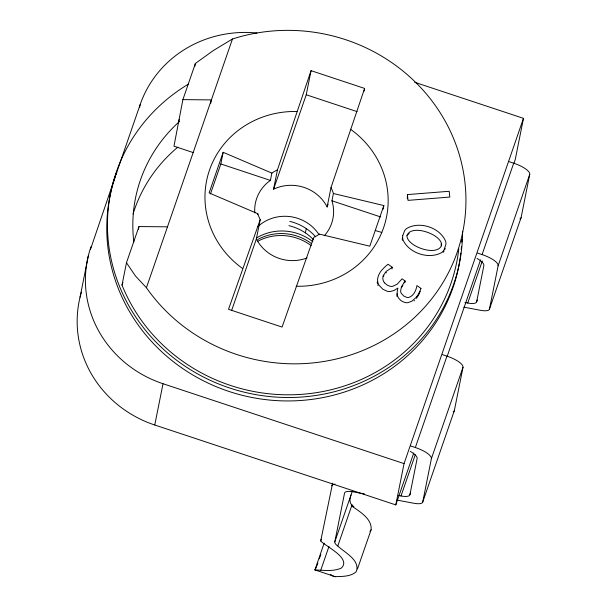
<?xml version="1.0" encoding="UTF-8"?>
<svg xmlns="http://www.w3.org/2000/svg" width="607" height="607" viewBox="0 0 607 607"><rect width="100%" height="100%" fill="white"/><g stroke="black" fill="none" stroke-linecap="round" stroke-linejoin="round"><path stroke-width="0.91" d="M396.781 293.742L396.91 296.368M80.041 297.225L88.296 255.934M90.466 249.416L115.603 175.59M139.64 107.249L140.194 104.495A112.948 107.356 11.3 0 1 257.004 33.021M458.786 248.855A175.066 166.401 11.3 0 1 307.931 393.768A175.066 166.401 11.3 0 1 122.007 285.085L126.476 262.717L138.98 226.555L167.479 226.836M138.442 229.241L138.98 226.555M193.345 152.615L173.966 146.196L182.889 99.624L195.393 63.462L213.323 50.548L232.458 38.992A175.066 166.401 11.3 0 1 450.28 131.066A175.066 166.401 11.3 0 1 376.575 344.146A175.066 166.401 11.3 0 1 146.416 287.733L135.376 275.889L126.476 262.717M194.862 66.148L195.393 63.462M210.652 103.569L211.388 99.897L182.889 99.624M413.746 453.027L395.794 504.903L154.762 425.014L163.017 383.723A112.948 107.356 11.3 0 1 91.02 246.67M210.447 193.997L220.834 163.973L223.164 152.304L271.868 173.109A39.531 37.535 10.8 0 1 277.437 169.861L311.05 70.67L364.617 88.425L330.997 187.616L327.135 206.957A39.531 37.573 11.3 0 0 275.616 188.299L273.567 189.209L277.437 169.861M257.634 214.635L257.816 213.725L209.119 192.92L223.164 152.304M231.707 310.238L256.359 238.953L260.228 219.613L259.606 218.338A39.531 37.588 11.1 0 1 257.816 213.725M254.803 212.936A39.531 37.573 11.3 0 1 270.411 180.408L271.868 173.109M273.567 189.209L306.239 94.76L311.05 70.67M305.382 232.876L306.247 228.573M313.303 239.78L313.546 238.574M319.267 234.575L319.358 234.12L369.807 246.184L383.852 205.561L333.41 193.504A39.531 37.566 11.5 0 0 331.619 188.891L330.997 187.616M324.297 235.766A39.531 37.573 11.3 0 0 331.946 200.803L333.41 193.504M364.056 91.209L364.428 89.35M383.138 209.157L383.852 205.561M364.595 493.969L353.449 491.867A14.12 4.348 19.1 0 0 344.541 493.134L334.798 541.892A14.12 4.348 19.1 0 0 337.788 546.004C344.556 552.529 360.854 560.352 356.142 571.802C350.489 576.764 342.28 576.392 335.201 576.65L314.934 569.935C323.364 570.17 333.144 571.84 341.384 568.046C351.628 558.22 325.451 546.33 320.701 540.974L332.644 483.172M391.955 268.977L392.297 267.255L388.055 264.22A64.661 61.459 11.3 0 0 384.481 267.292L381.795 270.085A24.576 23.354 11.3 0 0 380.263 272.111L378.54 275.29L377.691 278.423A12.087 11.487 11.3 0 0 377.706 281.511L377.812 282.103A10.782 10.243 11.3 0 0 379.178 285.449L382.896 289.258L387.425 291.337A9.302 8.839 11.3 0 0 390.202 291.512L393.996 290.503L397.881 288.067L397.122 292.028L397.676 296.239A9.188 8.733 11.3 0 0 398.814 298.378L400.552 300.222A12.436 11.821 11.3 0 0 402.221 301.398L405.119 302.552A7.815 7.428 11.3 0 0 408.063 302.635L412.001 301.095L415.787 297.733A28.256 26.86 11.3 0 0 416.713 296.603M407.411 194.589L408.033 200.371L449.81 197.07L449.195 191.288L407.411 194.589L407.335 198.785M404.816 282.756L405.165 281.033L402.062 278.818L397.183 284.197L392.683 286.322A6.958 6.616 11.3 0 1 389.975 286.246L387.274 285.153L384.451 282.779M395.794 504.903L404.05 463.611L523.477 118.342L414.657 82.271M398.215 495.456L401.007 495.98A14.12 4.348 19.1 0 0 409.907 494.72L417.13 458.581A18.073 5.569 19.1 0 0 410.294 451.403M397.107 500.1L413.83 503.256A14.12 4.348 19.1 0 0 422.738 501.997L431.38 458.717L462.997 367.326A18.073 5.569 19.1 0 0 446.957 356.142L442.457 354.647M422.738 501.997L454.347 410.598L462.997 367.326M464.954 302.514L467.747 303.037A14.12 4.348 19.1 0 0 476.647 301.778L483.87 265.638A18.073 5.569 19.1 0 0 477.034 258.461M523.477 118.342L515.229 159.633L513.992 163.215M463.847 307.157L480.569 310.314A14.12 4.348 19.1 0 0 489.477 309.046L498.119 265.775L529.736 174.384A18.073 5.569 19.1 0 0 513.697 163.192L509.197 161.705M489.477 309.046L521.087 217.655L529.736 174.384M357.455 569.009L371.089 529.797C372.311 518.962 359.723 511.595 352.128 506.321M445.181 248.331L444.673 249.803M352.219 491.336A14.12 0.561 -71.7 0 0 351.021 494.993C349.92 498.18 349.093 502.33 351.749 505.001M115.907 174.702L140.194 104.495M122.007 285.085L122.918 282.437M178.42 121.984L179.331 119.344M146.416 287.733L232.458 38.992M260.228 219.613L228.505 309.312L282.065 327.067L313.789 237.367A39.531 37.619 11.8 0 0 319.358 234.12M327.135 206.957L328.061 204.286M320.701 540.974L321.315 539.206M314.98 569.7L324.146 543.204M319.965 557.097L320.83 554.608M320.746 570.231L328.994 546.391M334.798 541.892L351.021 494.993M337.788 546.004L351.916 505.176M431.38 458.717A18.073 5.569 19.1 0 0 415.34 447.534L446.957 356.142M498.119 265.775A18.073 5.569 19.1 0 0 482.079 254.591L513.697 163.192M447.162 356.423L480.577 259.819M401.007 495.98L415.264 454.764M467.747 303.037L482.315 260.927M409.907 494.72L410.529 492.93M476.647 301.778L477.269 299.979M383.283 275.563L386.029 271.557L392.297 267.255M383.267 276.511L383.92 275.35M401.599 287.415L402.889 285.336M443.998 251.154L443.611 251.784A11.343 10.782 11.3 0 1 443.178 252.383M369.944 531.451L371.089 529.797M405.165 281.033L401.455 286.679L400.605 291.148A6.404 6.085 11.3 0 0 401.348 293.447L403.822 296.072L407.009 297.468A4.924 4.681 11.3 0 0 408.86 297.407C413.845 295.814 416.099 290.305 416.956 285.563L420.977 288.431M407.775 234.727L409.11 233.422M414.042 300.928L414.513 300.465M386.052 272.938L386.454 272.596M375.255 230.531L381.811 232.435M306.239 94.76L357.121 111.627M220.834 163.973L270.411 180.408M331.946 200.803L380.635 216.942M477.588 253.096L482.079 254.591M410.848 446.046L415.34 447.534M163.017 383.723L404.05 463.611M331.968 575.436L331.392 575.133M331.202 575.026L330.42 574.563M404.042 282.202L404.626 282.619M441.114 244.029L441.372 245.858M377.471 283.826L377.364 283.226A12.087 11.487 11.3 0 1 377.25 282.005M462.58 231.32A177.889 169.087 11.3 0 1 200.302 375.369A177.889 169.087 11.3 0 1 188.329 84.176M154.762 425.014A112.948 107.356 11.3 0 1 81.421 292.142M460.865 253.036A177.897 169.095 11.3 0 1 245.069 395.992A177.897 169.095 11.3 0 1 116.81 172.213M461.828 239.469A177.897 169.095 11.3 0 1 461.73 242.185M461.457 246.715A177.897 169.095 11.3 0 1 461.229 249.431M133.054 213.99A152.478 144.936 11.3 0 1 177.836 147.16M133.836 242.011A152.478 144.936 11.3 0 1 179.589 121.377M521.087 217.655A14.12 4.348 19.1 0 1 519.933 218.884M315.321 569.457A17.876 0.675 -71.6 0 1 314.934 569.935M353.927 506.746A25.35 14.834 79.8 0 1 351.969 504.994M352.045 505.107A10.031 6.791 -1.9 0 1 351.878 504.941M454.347 410.598A14.12 4.348 19.1 0 1 453.194 411.827M331.718 485.858A14.12 4.348 19.1 0 1 335.034 484.151M335.185 576.733A34.698 22.907 -85.8 0 1 331.93 575.611M319.677 557.924A18.696 0.751 -71.7 0 1 319.381 558.789M317.863 563.046A18.696 0.751 -71.7 0 1 315.481 569.116M350.497 129.238A91.771 87.226 11.3 0 1 383.601 227.716A91.771 87.226 11.3 0 1 296.186 286.254M242.625 268.499A91.771 87.226 11.3 0 1 209.521 170.021A91.771 87.226 11.3 0 1 296.937 111.491M257.99 226.479A39.531 37.573 11.3 0 1 319.039 234.628M307.089 257.929A39.531 37.573 11.3 0 1 256.359 238.953M256.655 237.861A48.006 45.624 11.3 0 1 312.81 241.677M257.77 239.499A48.006 45.624 11.3 0 1 311.641 243.756M257.322 241.495A48.006 45.624 11.3 0 1 311.247 245.714M289.805 221.388A48.006 45.624 11.3 0 1 315.579 236.768M288.94 225.683A48.006 45.624 11.3 0 1 313.273 239.492M377.994 285.548A10.782 10.243 11.3 0 1 377.789 284.987M420.196 291.307A30.138 28.65 11.3 0 1 416.41 298.356M384.421 282.801A8.012 7.618 11.3 0 1 383.313 275.578M420.932 288.424A30.138 28.65 11.3 0 1 416.751 296.633M402.395 240.281A11.328 10.767 11.3 0 1 402.32 238.103M402.737 235.645L402.661 236.381A11.328 10.767 11.3 0 0 403.048 239.993C409.072 253.248 428.648 259.599 441.41 252.709A11.343 10.782 11.3 0 0 443.952 250.069L445.91 244.409A11.275 10.714 11.3 0 0 445.705 241.518C440.265 227.504 419.331 220.736 406.576 228.551A11.275 10.714 11.3 0 0 404.619 230.721L402.737 235.645M406.971 235.675C406.629 246.45 437.677 257.277 441.615 245.076C441.926 234.332 410.909 223.505 406.971 235.675"/></g></svg>
